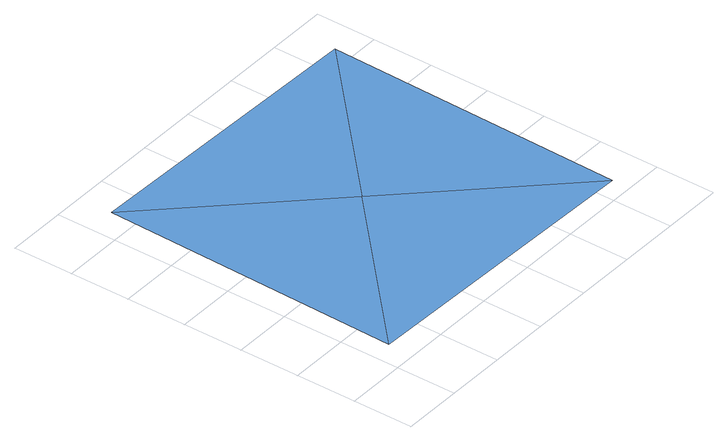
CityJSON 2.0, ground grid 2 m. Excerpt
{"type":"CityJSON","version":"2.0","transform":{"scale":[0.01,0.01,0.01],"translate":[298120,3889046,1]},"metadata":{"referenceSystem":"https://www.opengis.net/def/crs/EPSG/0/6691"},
"CityObjects":{
"waterbody1":{"type":"WaterBody","attributes":{"name":"静岡県第4次地震被害想定（元禄型関東地震）","種類":"3","津波浸水想定.浸水ランクフィールド":"Tsunami_rank.xml","津波浸水想定.浸水ランク":"2","class":"1140"},"geometry":[{"type":"MultiSurface","lod":"1","boundaries":[[[0,1,2]],[[3,0,2]],[[4,3,2]],[[4,2,1]]]}]}
},
"vertices":[
[1099,1062,88],[100,1087,88],[587,575,88],[1074,62,89],[74,87,88]
]}
